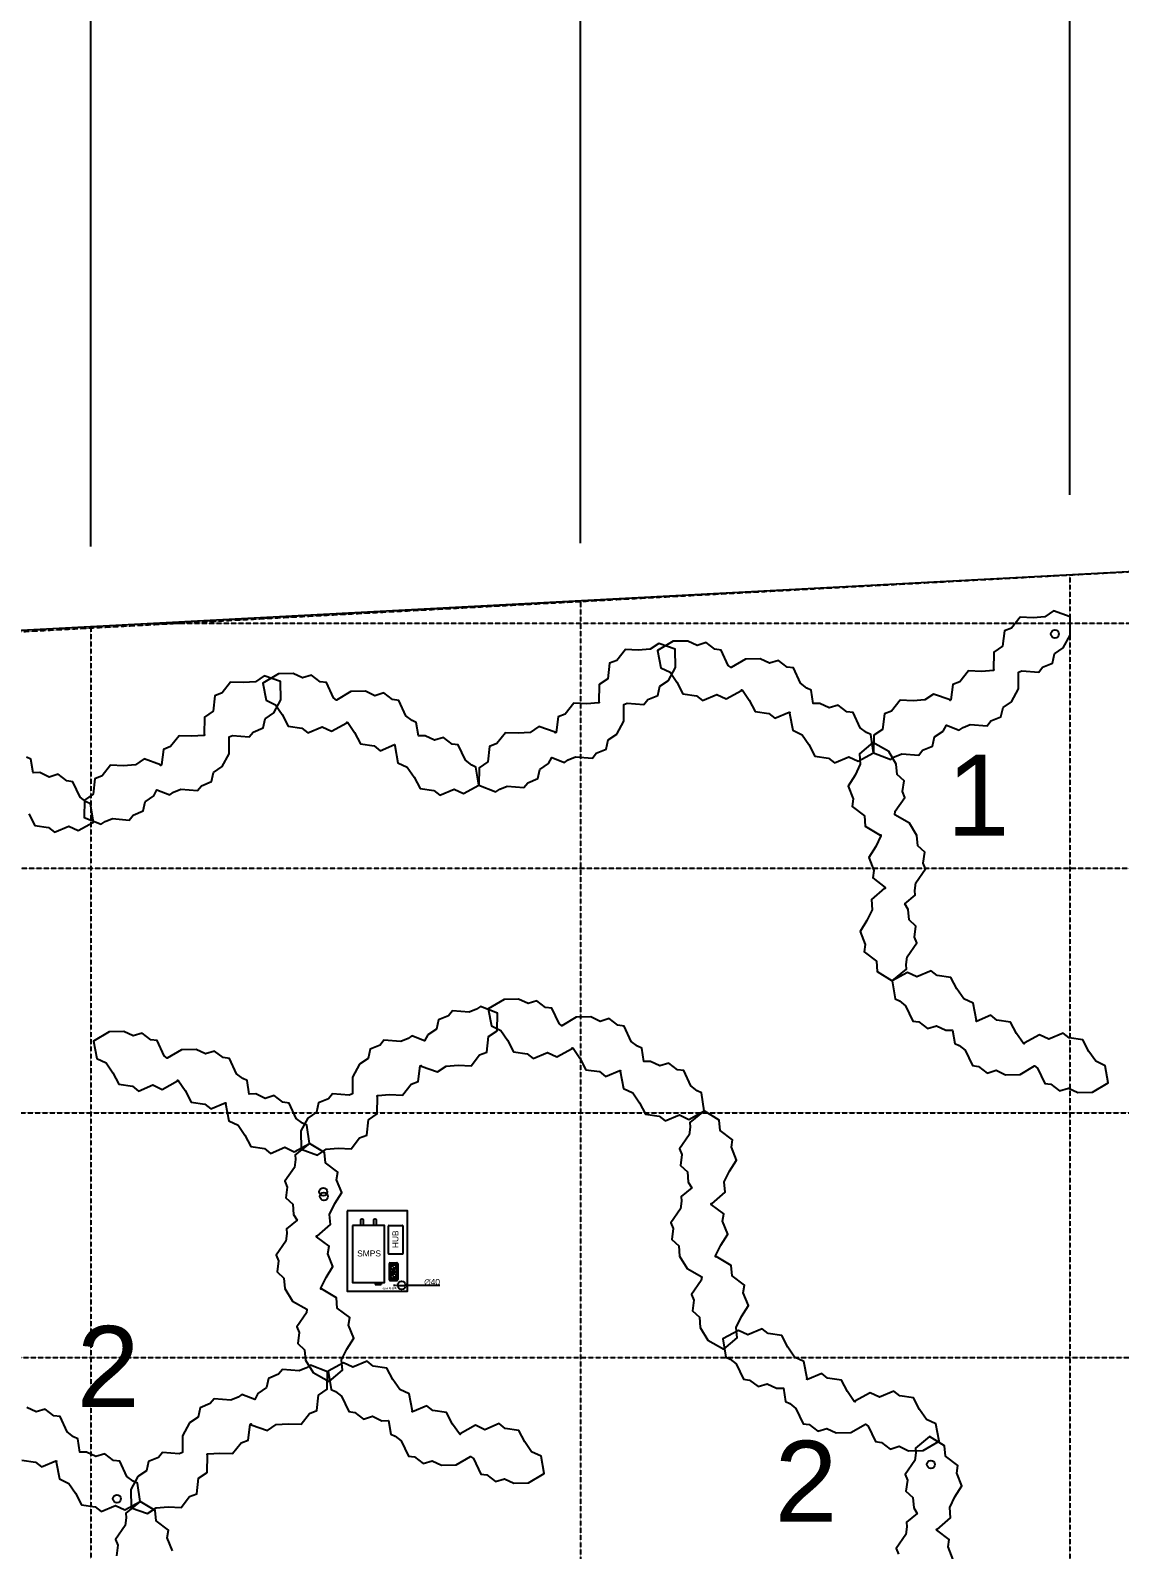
# Model space of a CAD drawing. Header units: millimetres. Extents: x -9372 to 300256, y -58520 to 166772.
# Drawn here: x 24337 to 29767, y -26278 to -18705 of the extents above; entities that cross this region are included whole.
import ezdxf

# ---------------------------------------------------------------- set-up
doc = ezdxf.new("R2010")
doc.units = ezdxf.units.MM
doc.linetypes.add('HIDDEN2', pattern=[0.1875, 0.125, -0.0625])
for name, color, linetype in [('2-몰탈', 9, 'Continuous'), ('Power_14', 14, 'Continuous'), ('Power_16', 16, 'Continuous'), ('Power_17', 17, 'Continuous'), ('SMPS 박스', 7, 'Continuous'), ('원본-1층 평면도$0$200-EquipID-2d', 7, 'Continuous'), ('타공홀', 1, 'Continuous')]:
    doc.layers.add(name, color=color, linetype=linetype)
doc.styles.add('LAY-OUT', font='HYWULM.TTF')
doc.styles.get("Standard").update_dxf_attribs({"font": 'ARIAL.TTF'})
doc.dimstyles.new('ARTware', dxfattribs={"dimtxt": 30, "dimasz": 10, "dimexe": 1.25, "dimexo": 10, "dimtad": 1, "dimtxsty": 'Standard', "dimcen": 2.5, "dimclrt": 1, "dimadec": 0, "dimazin": 0, "dimtfac": 1, "dimtmove": 0, "dimatfit": 3, "dimfxl": 1, "dimarcsym": 0})
doc.dimstyles.new('SCALE 200', dxfattribs={"dimscale": 200, "dimtxt": 1.8, "dimasz": 1, "dimexe": 1.5, "dimexo": 2, "dimgap": 0.7, "dimtad": 1, "dimdec": 0, "dimzin": 0, "dimlunit": 6, "dimtxsty": 'LAY-OUT', "dimblk": 'ARCHTICK', "dimcen": 0, "dimdle": 1, "dimclrd": 8, "dimclre": 8, "dimclrt": 6, "dimadec": 0, "dimazin": 0, "dimtfac": 1, "dimtdec": 0, "dimtix": 1, "dimtmove": 2, "dimatfit": 0, "dimldrblk": 'ARCHTICK', "dimfxl": 1.5, "dimtolj": 1, "dimtzin": 0, "dimarcsym": 0})

# ---------------------------------------------------------------- blocks, each defined once
blk = doc.blocks.new('*D6')
at = {"layer": 'Defpoints', "color": 0}
for p in [(-626.0833078063766, 14915.8748293481), (-586.0833117631963, 14915.85703762044)]:
    blk.add_point(p, dxfattribs=at)
at = {"layer": 'SMPS 박스', "color": 0, "lineweight": -2}
for p, q in [((-636.0833068171717, 14915.87927728002), (-646.0833058279667, 14915.88372521194)), ((-626.0833078063766, 14915.8748293481), (-586.0833117631963, 14915.85703762044)), ((-415.6298764659865, 14915.78122108542), (-576.0833127524013, 14915.85258968852))]:
    blk.add_line(p, q, dxfattribs=at)
at = {"layer": 'SMPS 박스', "color": 0}
for points in [[(-636.0825654951856, 14917.54594378182), (-636.0840481391577, 14914.21261077822), (-626.0833078063766, 14915.8748293481)], [(-576.0825714304152, 14917.51925619032), (-576.0840540743875, 14914.18592318672), (-586.0833117631963, 14915.85703762044)]]:
    blk.add_solid(points, dxfattribs=at)
at = {"layer": 'SMPS 박스', "color": 1, "insert": (-454.269609769298, 14931.74059898608), "char_height": 30, "attachment_point": 5, "rotation": 359.9745152265206}
blk.add_mtext('∅40', dxfattribs=at)
blk = doc.blocks.new('바닥')
at = {"layer": '2-몰탈', "color": 1, "linetype": 'HIDDEN2', "ltscale": 3}
blk.add_line((250655.5052415396, -5354.358082893868), (242793.2051702853, -5779.649324157256), dxfattribs=at)
blk = doc.blocks.new('_ARCHTICK')
at = {"color": 0, "linetype": 'ByBlock', "const_width": 0.15}
blk.add_lwpolyline([(-0.5, -0.5), (0.5, 0.5)], dxfattribs=at)
blk = doc.blocks.new('*D38')
at = {"layer": 'Defpoints', "color": 0, "ltscale": 0.5}
for p in [(118054.2166320279, 38982.60497564489), (118054.2166320279, 33009.28095360046), (110734.2166320279, 32621.87628235731)]:
    blk.add_point(p, dxfattribs=at)
at = {"layer": '원본-1층 평면도$0$200-EquipID-2d', "color": 8, "lineweight": -2, "ltscale": 0.5}
for p, q in [((110734.2166320279, 33021.87628235731), (110734.2166320279, 39282.60497564489)), ((118054.2166320279, 33409.28095360046), (118054.2166320279, 39282.60497564489)), ((110534.2166320279, 38982.60497564489), (118254.2166320279, 38982.60497564489))]:
    blk.add_line(p, q, dxfattribs=at)
at = {"layer": '원본-1층 평면도$0$200-EquipID-2d', "color": 8, "lineweight": -2, "ltscale": 0.5, "xscale": 200, "yscale": 200, "zscale": 200, "rotation": 180}
blk.add_blockref('_ARCHTICK', (110734.2166320279, 38982.60497564489), dxfattribs=at)
at = {"layer": '원본-1층 평면도$0$200-EquipID-2d', "color": 8, "lineweight": -2, "ltscale": 0.5, "xscale": 200, "yscale": 200, "zscale": 200}
blk.add_blockref('_ARCHTICK', (118054.2166320279, 38982.60497564489), dxfattribs=at)
at = {"layer": '원본-1층 평면도$0$200-EquipID-2d', "color": 6, "ltscale": 0.5, "insert": (114394.2166320279, 39337.35863742918), "char_height": 360, "attachment_point": 5, "style": 'LAY-OUT'}
blk.add_mtext('\\A1;7,320', dxfattribs=at)
blk = doc.blocks.new('*D39')
at = {"layer": 'Defpoints', "color": 0, "ltscale": 0.5}
for p in [(110734.2166320279, 37602.60497564489), (113174.2166320279, 32751.01117277161), (110734.2166320279, 32621.87628235731)]:
    blk.add_point(p, dxfattribs=at)
at = {"layer": '원본-1층 평면도$0$200-EquipID-2d', "color": 8, "lineweight": -2, "ltscale": 0.5}
for p, q in [((110734.2166320279, 33021.87628235731), (110734.2166320279, 37902.60497564489)), ((113174.2166320279, 33151.01117277161), (113174.2166320279, 37902.60497564489)), ((113374.2166320279, 37602.60497564489), (110534.2166320279, 37602.60497564489))]:
    blk.add_line(p, q, dxfattribs=at)
at = {"layer": '원본-1층 평면도$0$200-EquipID-2d', "color": 8, "lineweight": -2, "ltscale": 0.5, "xscale": 200, "yscale": 200, "zscale": 200, "rotation": 180}
blk.add_blockref('_ARCHTICK', (110734.2166320279, 37602.60497564489), dxfattribs=at)
at = {"layer": '원본-1층 평면도$0$200-EquipID-2d', "color": 8, "lineweight": -2, "ltscale": 0.5, "xscale": 200, "yscale": 200, "zscale": 200}
blk.add_blockref('_ARCHTICK', (113174.2166320279, 37602.60497564489), dxfattribs=at)
at = {"layer": '원본-1층 평면도$0$200-EquipID-2d', "color": 6, "ltscale": 0.5, "insert": (111954.2166320279, 37957.35863742918), "char_height": 360, "attachment_point": 5, "style": 'LAY-OUT'}
blk.add_mtext('\\A1;2,440', dxfattribs=at)
blk = doc.blocks.new('*D40')
at = {"layer": 'Defpoints', "color": 0, "ltscale": 0.5}
for p in [(113174.2166320279, 37602.60497564488), (113174.2166320279, 33151.01117277161), (115614.2166320279, 32768.68519772675)]:
    blk.add_point(p, dxfattribs=at)
at = {"layer": '원본-1층 평면도$0$200-EquipID-2d', "color": 8, "lineweight": -2, "ltscale": 0.5}
for p, q in [((113174.2166320279, 33551.01117277161), (113174.2166320279, 37902.60497564488)), ((115614.2166320279, 33168.68519772675), (115614.2166320279, 37902.60497564488)), ((115814.2166320279, 37602.60497564488), (112974.2166320279, 37602.60497564488))]:
    blk.add_line(p, q, dxfattribs=at)
at = {"layer": '원본-1층 평면도$0$200-EquipID-2d', "color": 8, "lineweight": -2, "ltscale": 0.5, "xscale": 200, "yscale": 200, "zscale": 200, "rotation": 180}
blk.add_blockref('_ARCHTICK', (113174.2166320279, 37602.60497564488), dxfattribs=at)
at = {"layer": '원본-1층 평면도$0$200-EquipID-2d', "color": 8, "lineweight": -2, "ltscale": 0.5, "xscale": 200, "yscale": 200, "zscale": 200}
blk.add_blockref('_ARCHTICK', (115614.2166320279, 37602.60497564488), dxfattribs=at)
at = {"layer": '원본-1층 평면도$0$200-EquipID-2d', "color": 6, "ltscale": 0.5, "insert": (114394.2166320279, 37957.35863742916), "char_height": 360, "attachment_point": 5, "style": 'LAY-OUT'}
blk.add_mtext('\\A1;2,440', dxfattribs=at)
blk = doc.blocks.new('*D41')
at = {"layer": 'Defpoints', "color": 0, "ltscale": 0.5}
for p in [(115614.2166320279, 37602.60497564489), (118054.2166320279, 33009.28095360046), (115614.2166320279, 32880.14606318604)]:
    blk.add_point(p, dxfattribs=at)
at = {"layer": '원본-1층 평면도$0$200-EquipID-2d', "color": 8, "lineweight": -2, "ltscale": 0.5}
for p, q in [((115614.2166320279, 33280.14606318604), (115614.2166320279, 37902.60497564489)), ((118054.2166320279, 33409.28095360046), (118054.2166320279, 37902.60497564489)), ((118254.2166320279, 37602.60497564489), (115414.2166320279, 37602.60497564489))]:
    blk.add_line(p, q, dxfattribs=at)
at = {"layer": '원본-1층 평면도$0$200-EquipID-2d', "color": 8, "lineweight": -2, "ltscale": 0.5, "xscale": 200, "yscale": 200, "zscale": 200, "rotation": 180}
blk.add_blockref('_ARCHTICK', (115614.2166320279, 37602.60497564489), dxfattribs=at)
at = {"layer": '원본-1층 평면도$0$200-EquipID-2d', "color": 8, "lineweight": -2, "ltscale": 0.5, "xscale": 200, "yscale": 200, "zscale": 200}
blk.add_blockref('_ARCHTICK', (118054.2166320279, 37602.60497564489), dxfattribs=at)
at = {"layer": '원본-1층 평면도$0$200-EquipID-2d', "color": 6, "ltscale": 0.5, "insert": (116834.2166320279, 37957.35863742918), "char_height": 360, "attachment_point": 5, "style": 'LAY-OUT'}
blk.add_mtext('\\A1;2,440', dxfattribs=at)
blk = doc.blocks.new('*D42')
at = {"layer": 'Defpoints', "color": 0, "ltscale": 0.5}
for p in [(118770.08227107, 37602.60497564489), (118770.08227107, 33047.16752362058), (118054.2166320279, 33009.28095360046)]:
    blk.add_point(p, dxfattribs=at)
at = {"layer": '원본-1층 평면도$0$200-EquipID-2d', "color": 8, "lineweight": -2, "ltscale": 0.5}
for p, q in [((118054.2166320279, 33409.28095360046), (118054.2166320279, 37902.60497564489)), ((118770.08227107, 33447.16752362058), (118770.08227107, 37902.60497564489)), ((118054.2166320279, 37602.60497564489), (117854.2166320279, 37602.60497564489)), ((118054.2166320279, 37602.60497564489), (118770.08227107, 37602.60497564489)), ((118770.08227107, 37602.60497564489), (118970.08227107, 37602.60497564489))]:
    blk.add_line(p, q, dxfattribs=at)
at = {"layer": '원본-1층 평면도$0$200-EquipID-2d', "color": 8, "lineweight": -2, "ltscale": 0.5, "xscale": 200, "yscale": 200, "zscale": 200}
blk.add_blockref('_ARCHTICK', (118054.2166320279, 37602.60497564489), dxfattribs=at)
at = {"layer": '원본-1층 평면도$0$200-EquipID-2d', "color": 8, "lineweight": -2, "ltscale": 0.5, "xscale": 200, "yscale": 200, "zscale": 200, "rotation": 180}
blk.add_blockref('_ARCHTICK', (118770.08227107, 37602.60497564489), dxfattribs=at)
at = {"layer": '원본-1층 평면도$0$200-EquipID-2d', "color": 6, "ltscale": 0.5, "insert": (118412.1494515489, 37926.43986246247), "char_height": 360, "attachment_point": 5, "style": 'LAY-OUT'}
blk.add_mtext('\\A1;716', dxfattribs=at)
blk = doc.blocks.new('SMPS 박스')
at = {"layer": 'SMPS 박스'}
for p, q in [((-673.2858225995765, 15209.10738881144), (-673.2858225995765, 15077.25927064883)), ((-668.2858225995765, 15214.10738881144), (-603.4590205419579, 15214.10738881144)), ((-598.4590205419578, 15077.25927064882), (-598.4590205419578, 15209.10738881144)), ((-668.2858225995765, 15072.25927064883), (-603.4590205419578, 15072.25927064882)), ((-668.5880564320094, 15023.48180711437), (-668.5880564320094, 14944.54343352256)), ((-663.5880564320094, 15028.48180711437), (-630.4028578559947, 15028.48180711438)), ((-663.5880564320094, 15020.48180711437), (-663.5880564320094, 14992.01262031847)), ((-658.5880564320096, 15025.48180711437), (-635.4028578559949, 15025.48180711438)), ((-630.4028578559945, 15020.48180711438), (-630.4028578559945, 14992.01262031847)), ((-625.4028578559945, 15023.48180711438), (-625.4028578559945, 14944.54343352256)), ((-737.8423397291978, 14929.53873098505), (-737.8423397291978, 14920.44700955359)), ((-737.8423397291978, 14929.53873098506), (-707.8423397291978, 14929.53873098506)), ((-737.8423397291978, 14920.44700955359), (-707.8423397291978, 14920.44700955359)), ((-727.8423397291978, 14929.53873098505), (-727.8423397291978, 14920.44700955359)), ((-717.8423397291978, 14929.53873098505), (-717.8423397291978, 14920.44700955359)), ((-707.8423397291978, 14929.53873098505), (-707.8423397291978, 14920.44700955359)), ((-663.5880564320094, 14976.01262031847), (-663.5880564320094, 14947.54343352256)), ((-663.5880564320094, 14939.54343352256), (-630.4028578559945, 14939.54343352256)), ((-658.5880564320096, 14987.01262031847), (-635.4028578559949, 14987.01262031847)), ((-658.5880564320091, 14981.01262031847), (-635.4028578559942, 14981.01262031846)), ((-658.588056432009, 14942.54343352256), (-635.4028578559943, 14942.54343352256)), ((-630.4028578559945, 14976.01262031846), (-630.4028578559945, 14947.54343352256))]:
    blk.add_line(p, q, dxfattribs=at)
for points in [[(-877.1073809304754, 15287.05487818116), (-877.1073809304754, 14887.05487818116), (-577.1073809304754, 14887.05487818116), (-577.1073809304754, 15287.05487818116)], [(-851.4903871840817, 15214.53873098506), (-851.4903871840817, 14929.53873098506), (-691.4903871840817, 14929.53873098506), (-691.4903871840817, 15214.53873098506)]]:
    blk.add_lwpolyline(points, close=True, dxfattribs=at)
for points in [[(-804.9535128626735, 15246.59290872387), (-802.4779881395316, 15246.59290872387, -0.414213562373095), (-797.4779881395316, 15241.59290872387), (-797.4779881395316, 15214.53873098506), (-809.9535128626735, 15214.53873098506), (-809.9535128626735, 15241.59290872387, -0.414213562373095)], [(-737.7244344598357, 15246.59290872387, -0.414213562373095), (-732.7244344598357, 15241.59290872387), (-732.7244344598357, 15214.53873098506), (-745.1999591829776, 15214.53873098506), (-745.1999591829776, 15241.59290872387, -0.414213562373095), (-740.1999591829776, 15246.59290872387)]]:
    blk.add_lwpolyline(points, format="xyb", close=True, dxfattribs=at)
for centre, radius in [((-646.9954571440024, 15006.24721371642), 13.26577302034764), ((-646.9954571440024, 15006.24721371642), 12.26577302034764), ((-650.7191116049061, 15011.25463493578), 2.27913779739356), ((-642.5932458015467, 15001.4601403505), 2.27913779739356), ((-646.9954571440024, 14961.16209292074), 13.26577302034764), ((-646.9954571440024, 14961.16209292074), 12.26577302034764), ((-650.7191116049061, 14966.1695141401), 2.27913779739356), ((-642.5932458015467, 14956.37501955482), 2.27913779739356)]:
    blk.add_circle(centre, radius, dxfattribs=at)
at = {"layer": 'SMPS 박스', "color": 5}
blk.add_circle((-606.0833097847864, 14915.86593348427), 20, dxfattribs=at)
at = {"layer": 'SMPS 박스'}
for centre, start, end in [((-668.2858225995765, 15209.10738881144), 90, 180), ((-603.4590205419578, 15209.10738881144), 0, 90.00000000000152), ((-668.2858225995765, 15077.25927064883), 180, 270), ((-603.4590205419578, 15077.25927064882), 270, 0), ((-663.5880564320094, 15023.48180711437), 90, 180), ((-658.5880564320094, 15020.48180711437), 90.00000000000315, 180), ((-635.4028578559945, 15020.48180711438), 0, 90.00000000000364), ((-630.4028578559945, 15023.48180711438), 0, 90.00000000000276), ((-663.5880564320094, 14944.54343352256), 180, 270), ((-658.5880564320094, 14992.01262031847), 180, 269.9999999999968), ((-658.5880564320094, 14976.01262031847), 89.99999999999686, 180), ((-658.5880564320094, 14947.54343352256), 180, 270.0000000000037), ((-635.4028578559945, 14992.01262031847), 269.9999999999964, 0), ((-635.4028578559945, 14976.01262031846), 0, 89.9999999999963), ((-635.4028578559945, 14947.54343352256), 270.0000000000031, 0), ((-630.4028578559945, 14944.54343352256), 270, 0)]:
    blk.add_arc(centre, 5, start, end, dxfattribs=at)
at = {"layer": 'SMPS 박스', "insert": (-652.0633556865467, 15101.22219710486), "char_height": 30, "width": 7.092474963921518, "attachment_point": 1, "rotation": 90}
blk.add_mtext('HUB', dxfattribs=at)
at = {"layer": 'SMPS 박스', "attachment_point": 1}
for s, insert, char_height, width in [('SMPS', (-827.7899452576168, 15089.91868861663), 30, 7.092474963921518), ('L', (-733.5293974353893, 14926.01511531095), 2.5, 7.092474963921518), ('N', (-723.5293974353893, 14926.01511531095), 2.5, 7.092474963921518), ('FG', (-714.9806851399214, 14926.01511531095), 2.5, 7.092474963921518), ('{\\C5;40 \\fISOCPEUR|b0|i0|c0|p34;%%C\\fArial|b0|i0|c0|p34; \\fGulim|b0|i0|c129|p50;타공홀}', (-702.3863878960951, 14904.94337936661), 10, 131.7707172271024)]:
    blk.add_mtext(s, dxfattribs=dict(at, insert=insert, char_height=char_height, width=width))
at = {"layer": 'SMPS 박스'}
dim = blk.add_diameter_dim_2p(p1=(-626.0833078063766, 14915.8748293481), p2=(-586.0833117631963, 14915.85703762044), dimstyle='ARTware', dxfattribs=at)
dim.commit()
dim.dimension.update_dxf_attribs({"geometry": '*D6', "text_midpoint": (-454.2767007467066, 14915.79841093144), "dimtype": 131})
blk = doc.blocks.new('마루바닥')
at = {"layer": '2-몰탈', "color": 1, "linetype": 'HIDDEN2', "ltscale": 3}
for p, q in [((118054.2166320279, 33009.28095360046), (118054.2166320269, 17527.65091438049)), ((115614.2166320279, 32880.14606318604), (115614.2166320279, 17380.96095917553)), ((113174.2166320279, 32751.01117277161), (113174.2166320274, 17236.79338262921)), ((113508.1668200584, 32768.68519774514), (118971.2390910124, 32768.68519769741)), ((110734.2166320279, 31548.68519776924), (119852.4846764102, 31548.68519768973)), ((91141.88018361642, 30328.68519794002), (120494.2166320269, 30328.68519768414)), ((91214.21663202788, 29108.68519794107), (120494.2166320269, 29108.68519768426))]:
    blk.add_line(p, q, dxfattribs=at)
at = {"layer": '원본-1층 평면도$0$200-EquipID-2d', "color": 0, "lineweight": 25}
blk.add_line((118770.08227107, 33047.16752362058), (110734.2166320279, 32621.87628235731), dxfattribs=at)
at = {"layer": '원본-1층 평면도$0$200-EquipID-2d', "color": 8, "ltscale": 0.5}
for base, p1, p2, picture, middle in [((118054.2166320279, 38982.60497564489), (110734.2166320279, 32621.87628235731), (118054.2166320279, 33009.28095360046), '*D38', (114394.2166320279, 39337.35863742918)), ((110734.2166320279, 37602.60497564489), (113174.2166320279, 32751.01117277161), (110734.2166320279, 32621.87628235731), '*D39', (111954.2166320279, 37957.35863742918)), ((113174.2166320279, 37602.60497564487), (115614.2166320279, 32768.68519772675), (113174.2166320279, 33151.01117277161), '*D40', (114394.2166320279, 37957.35863742916)), ((115614.2166320279, 37602.60497564489), (118054.2166320279, 33009.28095360046), (115614.2166320279, 32880.14606318604), '*D41', (116834.2166320279, 37957.35863742918)), ((118770.08227107, 37602.60497564489), (118054.2166320279, 33009.28095360046), (118770.08227107, 33047.16752362058), '*D42', (118412.1494515489, 37926.43986246247))]:
    dim = blk.add_linear_dim(base=base, p1=p1, p2=p2, dimstyle='SCALE 200', override={"dimfxl": 2}, dxfattribs=at)
    dim.commit()
    dim.dimension.update_dxf_attribs({"geometry": picture, "text_midpoint": middle})

msp = doc.modelspace()

# ---------------------------------------------------------------- linework, layer by layer
at = {"layer": 'Power_14'}
for points in [[(28630.00840606568, -22098.29575730662), (28594.4831711758, -22112.24678674406), (28585.04776606474, -22189.18026629866), (28542.66500137436, -22218.52067708272), (28540.5086640771, -22305.96890438888), (28626.07007951407, -22339.0008512277), (28645.57433686107, -22325.49859561077), (28681.38821938362, -22310.76617039784), (28765.61526555159, -22317.96599001002), (28784.53306504387, -22293.44659338343), (28834.91489246987, -22272.43331283006), (28845.16693762639, -22226.8677840179), (28887.54970231633, -22197.52737323366), (28903.79779169099, -22168.02698781808), (28967.15004805148, -22192.48483898301), (28986.65430539848, -22178.98258336609), (29022.46818792103, -22164.25015815315), (29106.695234089, -22171.44997776534), (29125.61303358128, -22146.93058113875), (29175.99486100728, -22125.91730058538), (29186.24690616383, -22080.35177177322), (29228.62967085374, -22051.01136098898), (29263.82940088272, -21987.10196349406), (29263.10307136468, -21903.40444130874), (29279.68016008147, -21896.58527782898), (29363.90720624941, -21903.7850974412), (29382.82500574128, -21879.26570081439), (29433.20683316731, -21858.25242026102), (29443.45887832424, -21812.68689144908), (29485.84164301418, -21783.34648066481), (29521.04137304316, -21719.43708316989), (29520.24548698649, -21627.72431476276), (29437.63629490345, -21598.95690902493), (29395.2535302131, -21628.29731980899), (29335.63086806879, -21632.73438065511), (29271.02779110444, -21629.97714040804), (29228.30034676353, -21684.11486473777), (29192.77511187324, -21698.065894175), (29183.33970676216, -21774.99937372965), (29140.95694207221, -21804.33978451388), (29138.80060477495, -21891.78801182003), (29142.18427174228, -21893.09431451283), (29138.04155805269, -21895.96220013312), (29078.41889590838, -21900.39926097925), (29013.815818944, -21897.64202073218), (28971.08837460312, -21951.77974506194), (28935.56313971324, -21965.73077449937), (28926.12773460215, -22042.66425405398), (28921.98502091256, -22045.53213967428), (28921.95354628864, -22041.90520733161), (28839.34435420563, -22013.13780159377), (28796.96158951525, -22042.47821237781), (28737.33892737098, -22046.91527322393), (28672.73585040659, -22044.15803297686)], [(26662.00978524495, -22259.87943035045), (26626.48455035508, -22273.83045978787), (26617.04914524399, -22350.76393934248), (26574.66638055364, -22380.10435012655), (26572.51004325638, -22467.5525774327), (26658.07145869332, -22500.58452427153), (26677.57571604032, -22487.0822686546), (26713.38959856289, -22472.34984344167), (26797.61664473084, -22479.54966305385), (26816.53444422311, -22455.03026642725), (26866.91627164914, -22434.01698587388), (26877.16831680566, -22388.45145706173), (26919.55108149561, -22359.1110462775), (26935.79917087026, -22329.61066086192), (26999.15142723075, -22354.06851202685), (27018.65568457775, -22340.56625640992), (27054.46956710027, -22325.83383119699), (27138.69661326824, -22333.03365080917), (27157.61441276052, -22308.51425418256), (27207.99624018655, -22287.5009736292), (27218.24828534307, -22241.93544481705), (27260.63105003301, -22212.59503403281), (27295.830780062, -22148.68563653789), (27295.10445054392, -22064.98811435257), (27311.68153926074, -22058.1689508728), (27395.90858542868, -22065.36877048503), (27414.82638492053, -22040.8493738582), (27465.20821234655, -22019.83609330484), (27475.46025750348, -21974.27056449291), (27517.84302219342, -21944.93015370864), (27553.04275222241, -21881.02075621371), (27552.24686616573, -21789.30798780659), (27469.63767408273, -21760.54058206874), (27427.25490939234, -21789.88099285281), (27367.63224724807, -21794.31805369894), (27303.02917028368, -21791.56081345187), (27260.3017259428, -21845.6985377816), (27224.77649105249, -21859.64956721883), (27215.3410859414, -21936.58304677346), (27172.95832125148, -21965.9234575577), (27170.8019839542, -22053.37168486386), (27174.18565092153, -22054.67798755666), (27170.04293723193, -22057.54587317696), (27110.42027508763, -22061.98293402308), (27045.81719812327, -22059.22569377601), (27003.08975378236, -22113.36341810577), (26967.56451889248, -22127.31444754321), (26958.12911378143, -22204.24792709781), (26953.98640009183, -22207.1158127181), (26953.95492546792, -22203.48888037544), (26871.34573338488, -22174.7214746376), (26828.96296869453, -22204.06188542164), (26769.34030655022, -22208.49894626776), (26704.73722958587, -22205.74170602068)], [(28315.90854203697, -22332.296259273), (28345.75310538364, -22356.08650044435), (28417.097155635, -22325.79106118825), (28463.69807907667, -22347.82540670071), (28540.50863408834, -22305.96873592623), (28526.33443146879, -22215.35440315465), (28504.88900642264, -22205.21434861865), (28474.2234106676, -22181.56482915244), (28438.34511427047, -22105.02215767914), (28407.65179416024, -22100.89856104842), (28364.26284567117, -22067.77325888506), (28319.67591760472, -22081.67749174485), (28273.07499416314, -22059.64314623283), (28239.40286628446, -22060.32208077919), (28228.90785853505, -21993.22849180149), (28207.46243348891, -21983.0884372655), (28176.7968377339, -21959.43891779929), (28140.91854133677, -21882.89624632597), (28110.22522122653, -21878.77264969527), (28066.83627273746, -21845.64734753191), (28022.24934467099, -21859.55158039168), (27975.6484212294, -21837.51723487968), (27902.70139444376, -21838.98807321566), (27830.58037875649, -21881.46585412246), (27816.38626559205, -21870.51925591279), (27780.50796919495, -21793.9765844395), (27749.81464908474, -21789.85298780925), (27706.42570059568, -21756.72768564591), (27661.8387725292, -21770.6319185052), (27615.23784908759, -21748.59757299321), (27542.29082230192, -21750.06841132919), (27463.26317803828, -21796.61405307632), (27479.6544699098, -21882.53941487525), (27526.25539335147, -21904.57376038772), (27559.90933183448, -21953.98997002289), (27589.82303021835, -22011.31649596021), (27658.07139696142, -22021.25068603338), (27687.91596030815, -22045.04092720518), (27759.26001055953, -22014.74548794908), (27805.86093400112, -22036.77983346109), (27882.67148901282, -21994.92316268659), (27882.11094684615, -21991.33966978855), (27886.66596549326, -21993.4934222742), (27920.31990397627, -22042.90963190935), (27950.23360236014, -22100.23615784668), (28018.48196910323, -22110.17034791985), (28048.32653244994, -22133.96058909119), (28119.67058270129, -22103.6651498351), (28124.22560134843, -22105.81890232074), (28121.10032311383, -22107.65962631594), (28137.49161498535, -22193.58498811489), (28184.09253842696, -22215.61933362736), (28217.74647691, -22265.03554326252), (28247.66017529384, -22322.36206919985)], [(24694.01119381514, -22421.46327218269), (24658.48595892526, -22435.41430162013), (24649.0505538142, -22512.34778117473), (24606.66778912382, -22541.6881919588), (24604.51145182656, -22629.13641926495), (24690.07286726353, -22662.16836610377), (24709.57712461053, -22648.66611048684), (24745.39100713308, -22633.93368527391), (24829.61805330105, -22641.13350488611), (24848.53585279333, -22616.6141082595), (24898.91768021933, -22595.60082770613), (24909.16972537585, -22550.03529889397), (24951.55249006579, -22520.69488810973), (24967.80057944045, -22491.19450269415), (25031.15283580094, -22515.65235385908), (25050.65709314794, -22502.15009824216), (25086.47097567048, -22487.41767302922), (25170.69802183846, -22494.61749264142), (25189.61582133074, -22470.09809601482), (25239.99764875673, -22449.08481546145), (25250.24969391328, -22403.51928664929), (25292.6324586032, -22374.17887586505), (25327.83218863218, -22310.26947837013), (25327.10585911413, -22226.57195618482), (25343.68294783092, -22219.75279270504), (25427.90999399887, -22226.95261231727), (25446.82779349074, -22202.43321569044), (25497.20962091676, -22181.41993513708), (25507.46166607369, -22135.85440632515), (25549.84443076364, -22106.51399554088), (25585.04416079262, -22042.60459804596), (25584.24827473595, -21950.89182963884), (25501.63908265291, -21922.12442390098), (25459.25631796256, -21951.46483468504), (25399.63365581825, -21955.90189553118), (25335.0305788539, -21953.14465528411), (25292.30313451299, -22007.28237961384), (25256.7778996227, -22021.23340905107), (25247.34249451161, -22098.1668886057), (25204.95972982167, -22127.50729938994), (25202.80339252441, -22214.9555266961), (25206.18705949174, -22216.2618293889), (25202.04434580215, -22219.1297150092), (25142.42168365784, -22223.56677585533), (25077.81860669346, -22220.80953560825), (25035.09116235258, -22274.94725993801), (24999.5659274627, -22288.89828937544), (24990.13052235161, -22365.83176893005), (24985.98780866202, -22368.69965455034), (24985.9563340381, -22365.07272220768), (24903.34714195509, -22336.30531646984), (24860.96437726471, -22365.64572725388), (24801.34171512043, -22370.0827881), (24736.73863815605, -22367.32554785293)], [(26347.90995060715, -22493.88010110524), (26377.75451395386, -22517.67034227659), (26449.09856420521, -22487.37490302049), (26495.69948764685, -22509.40924853295), (26572.51004265856, -22467.55257775847), (26558.33584003897, -22376.93824498689), (26536.89041499283, -22366.79819045089), (26506.22481923782, -22343.14867098468), (26470.34652284069, -22266.60599951138), (26439.65320273045, -22262.48240288066), (26396.26425424138, -22229.35710071732), (26351.6773261749, -22243.26133357709), (26305.07640273332, -22221.22698806509), (26271.40427485468, -22221.90592261143), (26260.90926710526, -22154.81233363373), (26239.46384205912, -22144.67227909774), (26208.79824630411, -22121.02275963152), (26172.91994990695, -22044.48008815822), (26142.22662979671, -22040.35649152751), (26098.83768130768, -22007.23118936415), (26054.2507532412, -22021.13542222392), (26007.64982979961, -21999.10107671192), (25934.70280301398, -22000.5719150479), (25862.58178732668, -22043.0496959547), (25848.38767416227, -22032.10309774503), (25812.50937776516, -21955.56042627174), (25781.81605765493, -21951.43682964151), (25738.42710916586, -21918.31152747814), (25693.84018109938, -21932.21576033744), (25647.23925765777, -21910.18141482545), (25574.29223087213, -21911.65225316143), (25495.26458660846, -21958.19789490856), (25511.65587848001, -22044.12325670749), (25558.25680192166, -22066.15760221996), (25591.91074040467, -22115.57381185512), (25621.82443878854, -22172.90033779245), (25690.0728055316, -22182.83452786562), (25719.91736887833, -22206.62476903743), (25791.26141912972, -22176.32932978134), (25837.8623425713, -22198.36367529332), (25914.672897583, -22156.50700451883), (25914.11235541634, -22152.92351162079), (25918.66737406347, -22155.07726410644), (25952.32131254648, -22204.4934737416), (25982.23501093035, -22261.81999967893), (26050.48337767344, -22271.75418975209), (26080.32794102012, -22295.54443092343), (26151.67199127151, -22265.24899166734), (26156.22700991861, -22267.40274415298), (26153.10173168402, -22269.2434681482), (26169.49302355557, -22355.16882994714), (26216.09394699718, -22377.2031754596), (26249.74788548019, -22426.61938509477), (26279.66158386406, -22483.9459110321)], [(28498.69863416137, -23260.84772852376), (28493.01796261816, -23298.58899913252), (28554.92660775843, -23345.22703943103), (28559.14476650972, -23396.60179572753), (28633.79898422414, -23442.19335225919), (28705.18619704149, -23384.61096632645), (28703.24502934235, -23360.96865617354), (28708.39331610988, -23322.58671149438), (28756.7420658807, -23253.24385963331), (28744.96654526274, -23224.600866376), (28751.9594241997, -23170.4622836593), (28717.62454128974, -23138.80098770691), (28713.4063825381, -23087.42623141069), (28695.98234403411, -23058.60478054149), (28748.83959264519, -23015.96904272871), (28746.89842494602, -22992.32673257581), (28752.04671171356, -22953.94478789666), (28800.39546148437, -22884.60193603557), (28788.61994086641, -22855.95894277826), (28795.61281980337, -22801.82036006157), (28761.27793689344, -22770.15906410919), (28757.0597781418, -22718.78430781297), (28719.31248138515, -22656.34574865406), (28646.4651361798, -22615.12600737553), (28648.84811173218, -22597.36024568613), (28697.19686150302, -22528.01739382507), (28685.42134088466, -22499.37440056801), (28692.41421982161, -22445.23581785131), (28658.07933691207, -22413.57452189868), (28653.86117816043, -22362.19976560243), (28616.11388140377, -22299.76120644352), (28536.29035108346, -22254.59407978354), (28470.072450872, -22311.75203584462), (28474.29060962326, -22363.12679214112), (28448.321885962, -22416.98006262239), (28413.63250738151, -22471.54934831265), (28439.15342978366, -22535.6212627155), (28433.47275824011, -22573.36253332453), (28495.38140338038, -22620.00057362307), (28499.59956213205, -22671.37532991928), (28574.25377984643, -22716.96688645093), (28577.0769046471, -22714.68969624568), (28577.48920960464, -22719.71133435162), (28551.52048594334, -22773.56460483289), (28516.83110736286, -22828.13389052314), (28542.35202976504, -22892.20580492604), (28536.67135822187, -22929.9470755348), (28598.58000336213, -22976.5851158333), (28598.99230831965, -22981.60675393924), (28595.83555546116, -22979.82054559179), (28529.61765524968, -23036.97850165288), (28533.83581400094, -23088.35325794936), (28507.86709033967, -23142.20652843063), (28473.17771175916, -23196.77581412088)], [(28858.39919982218, -23415.86572924306), (28828.5546364755, -23392.07548807171), (28757.21058622412, -23422.37092732781), (28710.60966278247, -23400.33658181535), (28633.7991077708, -23442.19325258983), (28647.97331039036, -23532.80758536141), (28669.4187354365, -23542.94763989741), (28700.08433119154, -23566.59715936364), (28735.96262758867, -23643.13983083692), (28766.65594769891, -23647.26342746765), (28810.04489618797, -23680.38872963098), (28854.63182425442, -23666.48449677123), (28901.23274769601, -23688.51884228321), (28934.90487557468, -23687.83990773687), (28945.39988332406, -23754.93349671458), (28966.8453083702, -23765.07355125058), (28997.51090412524, -23788.72307071679), (29033.38920052238, -23865.26574219008), (29064.08252063261, -23869.38933882081), (29107.47146912168, -23902.51464098415), (29152.05839718816, -23888.61040812438), (29198.65932062971, -23910.64475363638), (29271.60634741538, -23909.1739153004), (29343.72736310265, -23866.69613439361), (29357.92147626709, -23877.64273260327), (29393.79977266419, -23954.18540407656), (29424.4930927744, -23958.30900070681), (29467.88204126347, -23991.43430287017), (29512.46896932994, -23977.53007001086), (29559.06989277156, -23999.56441552287), (29632.01691955719, -23998.09357718687), (29711.04456382086, -23951.54793543975), (29694.65327194931, -23865.62257364081), (29648.05234850767, -23843.58822812834), (29614.39841002466, -23794.17201849318), (29584.48471164079, -23736.84549255585), (29516.23634489773, -23726.91130248269), (29486.39178155099, -23703.12106131089), (29415.04773129961, -23733.41650056698), (29368.44680785802, -23711.38215505499), (29291.63625284632, -23753.23882582947), (29292.19679501299, -23756.82231872751), (29287.64177636588, -23754.66856624187), (29253.98783788287, -23705.2523566067), (29224.074139499, -23647.92583066937), (29155.82577275591, -23637.99164059623), (29125.9812094092, -23614.20139942488), (29054.63715915785, -23644.49683868098), (29050.08214051071, -23642.34308619532), (29053.20741874531, -23640.5023622001), (29036.81612687379, -23554.57700040117), (28990.21520343215, -23532.54265488872), (28956.56126494914, -23483.12644525354), (28926.6475665653, -23425.79991931621)]]:
    msp.add_lwpolyline(points, close=True, dxfattribs=at)
msp.add_lwpolyline([(24328.35021375991, -22610.23754473463), (24358.26391214378, -22667.56407067196), (24426.51227888688, -22677.49826074511), (24456.35684223358, -22701.28850191645), (24527.70089248494, -22670.99306266036), (24574.30181592658, -22693.02740817281), (24651.11237093828, -22651.17073739834), (24636.93816831869, -22560.55640462675), (24615.49274327255, -22550.41635009076), (24584.82714751754, -22526.76683062453), (24548.94885112041, -22450.22415915124), (24518.25553101017, -22446.10056252051), (24474.86658252111, -22412.97526035718), (24430.27965445463, -22426.87949321694), (24383.67873101305, -22404.84514770495), (24350.0066031344, -22405.5240822513), (24339.51159538499, -22338.43049327358), (24318.06617033885, -22328.29043873759)], dxfattribs=at)
at = {"layer": 'Power_16'}
msp.add_lwpolyline([(25045.00414722429, -26283.22750589436), (25019.48322482211, -26219.15559149146), (25025.16389636531, -26181.4143208827), (24963.25525122504, -26134.77628058421), (24959.03709247375, -26083.40152428769), (24884.38287475934, -26037.80996775604), (24812.99566194198, -26095.39235368879), (24814.93682964113, -26119.0346638417), (24809.78854287359, -26157.41660852084), (24761.43979310278, -26226.75946038193), (24773.21531372074, -26255.40245363924), (24766.22243478378, -26309.54103635593)], dxfattribs=at)
at = {"layer": 'Power_17'}
for points in [[(27471.86053189611, -24117.43104579025), (27501.70509524281, -24141.22128696159), (27573.04914549417, -24110.9258477055), (27619.65006893581, -24132.96019321795), (27696.46062394751, -24091.10352244346), (27682.28642132792, -24000.48918967189), (27660.84099628178, -23990.3491351359), (27630.17540052677, -23966.69961566967), (27594.29710412964, -23890.15694419637), (27563.6037840194, -23886.03334756567), (27520.21483553034, -23852.90804540231), (27475.62790746386, -23866.81227826208), (27429.02698402228, -23844.77793275008), (27395.35485614363, -23845.45686729644), (27384.85984839422, -23778.36327831873), (27363.41442334808, -23768.22322378274), (27332.74882759307, -23744.57370431651), (27296.87053119591, -23668.03103284321), (27266.17721108567, -23663.9074362125), (27222.78826259663, -23630.78213404915), (27178.20133453015, -23644.68636690891), (27131.60041108857, -23622.65202139692), (27058.65338430293, -23624.1228597329), (26986.53236861563, -23666.60064063969), (26972.33825545122, -23655.65404243003), (26936.45995905412, -23579.11137095674), (26905.76663894388, -23574.9877743265), (26862.37769045481, -23541.86247216315), (26817.79076238834, -23555.76670502244), (26771.18983894672, -23533.73235951045), (26698.24281216109, -23535.20319784644), (26619.21516789742, -23581.74883959357), (26635.60645976897, -23667.6742013925), (26682.20738321061, -23689.70854690495), (26715.86132169362, -23739.12475654013), (26745.77502007749, -23796.45128247746), (26814.02338682055, -23806.38547255061), (26843.86795016729, -23830.17571372242), (26915.21200041867, -23799.88027446633), (26961.81292386026, -23821.91461997833), (27038.62347887196, -23780.05794920384), (27038.06293670529, -23776.47445630578), (27042.61795535243, -23778.62820879143), (27076.27189383544, -23828.04441842659), (27106.18559221931, -23885.37094436392), (27174.4339589624, -23895.30513443709), (27204.27852230908, -23919.09537560843), (27275.62257256046, -23888.79993635234), (27280.17759120757, -23890.95368883798), (27277.05231297297, -23892.79441283319), (27293.44360484452, -23978.71977463213), (27340.04452828613, -24000.7541201446), (27373.69846676914, -24050.17032977976), (27403.61216515301, -24107.49685571709)], [(26576.30077494691, -23811.45024100431), (26611.82600983682, -23797.49921156687), (26621.26141494788, -23720.56573201227), (26663.64417963823, -23691.22532122819), (26665.80051693552, -23603.77709392205), (26580.23910149855, -23570.74514708323), (26560.73484415155, -23584.24740270016), (26524.920961629, -23598.97982791309), (26440.69391546103, -23591.78000830089), (26421.77611596875, -23616.2994049275), (26371.39428854275, -23637.31268548087), (26361.1422433862, -23682.87821429303), (26318.75947869629, -23712.21862507726), (26302.51138932163, -23741.71901049284), (26239.15913296114, -23717.26115932791), (26219.65487561414, -23730.76341494484), (26183.8409930916, -23745.49584015778), (26099.61394692362, -23738.29602054557), (26080.69614743134, -23762.81541717218), (26030.31432000532, -23783.82869772555), (26020.06227484879, -23829.39422653771), (25977.67951015888, -23858.73463732195), (25942.4797801299, -23922.64403481687), (25943.20610964794, -24006.34155700218), (25926.62902093116, -24013.16072048196), (25842.40197476321, -24005.96090086973), (25823.48417527134, -24030.48029749656), (25773.10234784531, -24051.49357804992), (25762.85030268838, -24097.05910686185), (25720.46753799844, -24126.39951764612), (25685.26780796946, -24190.30891514104), (25686.06369402613, -24282.02168354816), (25768.67288610917, -24310.78908928602), (25811.05565079952, -24281.44867850195), (25870.67831294383, -24277.01161765582), (25935.28138990818, -24279.76885790289), (25978.00883424909, -24225.63113357316), (26013.53406913938, -24211.68010413593), (26022.96947425047, -24134.7466245813), (26065.35223894041, -24105.40621379706), (26067.50857623767, -24017.9579864909), (26064.12490927034, -24016.6516837981), (26068.26762295993, -24013.7837981778), (26127.89028510424, -24009.34673733167), (26192.49336206859, -24012.10397757875), (26235.2208064095, -23957.96625324899), (26270.74604129938, -23944.01522381156), (26280.18144641047, -23867.08174425695), (26284.32416010006, -23864.21385863666), (26284.35563472398, -23867.84079097932), (26366.96482680699, -23896.60819671716), (26409.34759149734, -23867.26778593312), (26468.97025364164, -23862.830725087), (26533.57333060603, -23865.58796533407)], [(25503.84636669113, -24279.00879606894), (25533.69093003783, -24302.79903724029), (25605.03498028919, -24272.50359798419), (25651.63590373083, -24294.53794349665), (25728.44645874253, -24252.68127272215), (25714.27225612295, -24162.06693995059), (25692.8268310768, -24151.92688541459), (25662.16123532179, -24128.27736594836), (25626.28293892466, -24051.73469447506), (25595.58961881443, -24047.61109784436), (25552.20067032536, -24014.485795681), (25507.61374225888, -24028.39002854077), (25461.0128188173, -24006.35568302877), (25427.34069093865, -24007.03461757513), (25416.84568318924, -23939.94102859742), (25395.4002581431, -23929.80097406142), (25364.73466238809, -23906.15145459521), (25328.85636599096, -23829.6087831219), (25298.16304588072, -23825.48518649119), (25254.77409739165, -23792.35988432785), (25210.18716932517, -23806.2641171876), (25163.58624588359, -23784.22977167561), (25090.63921909795, -23785.7006100116), (25018.51820341065, -23828.17839091839), (25004.32409024624, -23817.23179270873), (24968.44579384914, -23740.68912123544), (24937.7524737389, -23736.56552460518), (24894.36352524986, -23703.44022244184), (24849.77659718339, -23717.34445530114), (24803.17567374177, -23695.31010978915), (24730.22864695611, -23696.78094812513), (24651.20100269247, -23743.32658987225), (24667.59229456399, -23829.25195167119), (24714.19321800563, -23851.28629718364), (24747.84715648864, -23900.70250681882), (24777.76085487251, -23958.02903275615), (24846.0092216156, -23967.9632228293), (24875.85378496231, -23991.7534640011), (24947.19783521372, -23961.45802474501), (24993.79875865531, -23983.49237025702), (25070.60931366698, -23941.63569948253), (25070.04877150031, -23938.05220658447), (25074.60379014745, -23940.20595907012), (25108.25772863046, -23989.62216870529), (25138.17142701433, -24046.94869464262), (25206.41979375742, -24056.88288471579), (25236.26435710413, -24080.67312588712), (25307.60840735548, -24050.37768663102), (25312.16342600259, -24052.53143911668), (25309.03814776799, -24054.37216311188), (25325.42943963954, -24140.29752491081), (25372.03036308115, -24162.33187042328), (25405.68430156416, -24211.74808005845), (25435.59799994803, -24269.07460599577)], [(27831.54539956282, -24272.4430550843), (27837.22607110602, -24234.70178447553), (27775.31742596575, -24188.06374417704), (27771.09926721446, -24136.68898788052), (27696.44504950005, -24091.09743134887), (27625.0578366827, -24148.67981728162), (27626.99900438184, -24172.32212743453), (27621.8507176143, -24210.70407211367), (27573.50196784349, -24280.04692397475), (27585.27748846145, -24308.68991723207), (27578.28460952449, -24362.82849994877), (27612.61949243445, -24394.48979590114), (27616.83765118608, -24445.86455219737), (27634.26168969007, -24474.68600306657), (27581.40444107899, -24517.32174087934), (27583.34560877814, -24540.96405103225), (27578.19732201063, -24579.3459957114), (27529.84857223982, -24648.68884757248), (27541.62409285778, -24677.33184082979), (27534.63121392082, -24731.47042354649), (27568.96609683074, -24763.13171949888), (27573.18425558238, -24814.5064757951), (27610.93155233904, -24876.94503495401), (27683.77889754435, -24918.16477623252), (27681.39592199201, -24935.93053792194), (27633.04717222117, -25005.27338978299), (27644.82269283953, -25033.91638304006), (27637.82981390257, -25088.05496575676), (27672.16469681209, -25119.71626170939), (27676.38285556376, -25171.09101800562), (27714.13015232042, -25233.52957716455), (27793.95368264073, -25278.69670382452), (27860.17158285218, -25221.53874776345), (27855.95342410092, -25170.16399146694), (27881.92214776219, -25116.31072098567), (27916.61152634268, -25061.74143529542), (27891.09060394052, -24997.66952089255), (27896.77127548408, -24959.92825028353), (27834.86263034381, -24913.290209985), (27830.64447159214, -24861.91545368878), (27755.99025387775, -24816.32389715713), (27753.16712907709, -24818.60108736237), (27752.75482411955, -24813.57944925643), (27778.72354778084, -24759.72617877515), (27813.41292636133, -24705.15689308492), (27787.89200395915, -24641.08497868203), (27793.57267550232, -24603.34370807327), (27731.66403036205, -24556.70566777476), (27731.25172540454, -24551.68402966882), (27734.40847826302, -24553.47023801626), (27800.62637847451, -24496.31228195519), (27796.40821972325, -24444.93752565871), (27822.37694338452, -24391.08425517743), (27857.066321965, -24336.51496948719)], [(25863.54680872792, -24434.0268965057), (25869.22748027112, -24396.28562589694), (25807.31883513085, -24349.64758559845), (25803.10067637956, -24298.27282930193), (25728.44645866514, -24252.68127277028), (25657.05924584779, -24310.26365870303), (25659.00041354694, -24333.90596885594), (25653.8521267794, -24372.28791353508), (25605.50337700859, -24441.63076539616), (25617.27889762654, -24470.27375865348), (25610.28601868959, -24524.41234137017), (25644.62090159954, -24556.07363732255), (25648.83906035118, -24607.44839361878), (25666.26309885517, -24636.26984448798), (25613.40585024409, -24678.90558230075), (25615.34701794323, -24702.54789245366), (25610.19873117573, -24740.9298371328), (25561.84998140491, -24810.27268899389), (25573.62550202287, -24838.9156822512), (25566.63262308591, -24893.0542649679), (25600.96750599584, -24924.71556092029), (25605.18566474748, -24976.09031721651), (25642.93296150414, -25038.52887637542), (25715.78030670945, -25079.74861765392), (25713.3973311571, -25097.51437934335), (25665.04858138626, -25166.8572312044), (25676.82410200463, -25195.50022446147), (25669.83122306767, -25249.63880717817), (25704.16610597719, -25281.30010313079), (25708.38426472885, -25332.67485942703), (25746.13156148551, -25395.11341858596), (25825.95509180582, -25440.28054524593), (25892.17299201728, -25383.12258918486), (25887.95483326602, -25331.74783288834), (25913.92355692729, -25277.89456240708), (25948.61293550777, -25223.32527671683), (25923.09201310562, -25159.25336231396), (25928.77268464917, -25121.51209170494), (25866.8640395089, -25074.87405140641), (25862.64588075723, -25023.49929511019), (25787.99166304285, -24977.90773857853), (25785.16853824219, -24980.18492878378), (25784.75623328464, -24975.16329067784), (25810.72495694594, -24921.31002019656), (25845.41433552642, -24866.74073450633), (25819.89341312424, -24802.66882010344), (25825.57408466742, -24764.92754949468), (25763.66543952715, -24718.28950919617), (25763.25313456963, -24713.26787109023), (25766.40988742812, -24715.05407943767), (25832.62778763961, -24657.8961233766), (25828.40962888834, -24606.52136708012), (25854.37835254961, -24552.66809659883), (25889.0677311301, -24498.0988109086)], [(28014.33561586261, -25200.99442434132), (27984.49105251591, -25177.20418316999), (27913.14700226455, -25207.49962242607), (27866.54607882288, -25185.46527691362), (27789.73552381121, -25227.32194768811), (27803.90972643076, -25317.93628045969), (27825.35515147691, -25328.07633499568), (27856.02074723195, -25351.72585446191), (27891.89904362908, -25428.2685259352), (27922.59236373931, -25432.39212256591), (27965.98131222838, -25465.51742472926), (28010.56824029486, -25451.6131918695), (28057.16916373641, -25473.64753738149), (28090.84129161508, -25472.96860283513), (28101.3362993645, -25540.06219181286), (28122.78172441064, -25550.20224634885), (28153.44732016565, -25573.85176581507), (28189.32561656278, -25650.39443728836), (28220.01893667302, -25654.51803391908), (28263.40788516209, -25687.64333608243), (28307.99481322856, -25673.73910322266), (28354.59573667015, -25695.77344873466), (28427.54276345579, -25694.30261039866), (28499.66377914305, -25651.82482949189), (28513.8578923075, -25662.77142770155), (28549.7361887046, -25739.31409917482), (28580.42950881481, -25743.43769580509), (28623.81845730387, -25776.56299796843), (28668.40538537035, -25762.65876510914), (28715.00630881196, -25784.69311062113), (28787.95333559763, -25783.22227228514), (28866.98097986127, -25736.67663053803), (28850.58968798975, -25650.75126873907), (28803.98876454811, -25628.71692322662), (28770.3348260651, -25579.30071359145), (28740.42112768123, -25521.97418765412), (28672.17276093813, -25512.03999758097), (28642.32819759143, -25488.24975640916), (28570.98414734002, -25518.54519566525), (28524.38322389843, -25496.51085015325), (28447.57266888676, -25538.36752092773), (28448.1332110534, -25541.95101382579), (28443.57819240629, -25539.79726134015), (28409.92425392328, -25490.38105170497), (28380.01055553941, -25433.05452576764), (28311.76218879632, -25423.12033569449), (28281.91762544961, -25399.33009452316), (28210.57357519826, -25429.62553377925), (28206.01855655112, -25427.4717812936), (28209.14383478572, -25425.63105729838), (28192.7525429142, -25339.70569549945), (28146.15161947258, -25317.67134998699), (28112.49768098957, -25268.25514035182), (28082.58398260571, -25210.92861441449)], [(25728.87337056083, -25598.81773664245), (25764.39860545071, -25584.86670720502), (25773.8340105618, -25507.93322765041), (25816.21677525215, -25478.59281686634), (25818.37311254944, -25391.14458956019), (25732.81169711247, -25358.11264272137), (25713.30743976547, -25371.61489833829), (25677.49355724292, -25386.34732355124), (25593.26651107495, -25379.14750393904), (25574.34871158267, -25403.66690056564), (25523.96688415665, -25424.68018111901), (25513.71483900012, -25470.24570993117), (25471.33207431021, -25499.58612071541), (25455.08398493553, -25529.08650613097), (25391.73172857503, -25504.62865496606), (25372.22747122806, -25518.13091058297), (25336.41358870552, -25532.86333579592), (25252.18654253754, -25525.66351618372), (25233.26874304526, -25550.18291281033), (25182.88691561924, -25571.19619336369), (25172.63487046272, -25616.76172217586), (25130.25210577277, -25646.10213296009), (25095.05237574382, -25710.01153045501), (25095.77870526187, -25793.70905264033), (25079.20161654508, -25800.52821612009), (24994.9745703771, -25793.32839650787), (24976.05677088526, -25817.8477931347), (24925.67494345923, -25838.86107368807), (24915.42289830231, -25884.4266025), (24873.04013361236, -25913.76701328426), (24837.84040358338, -25977.67641077918), (24838.63628964005, -26069.38917918631), (24921.24548172306, -26098.15658492416), (24963.62824641344, -26068.81617414008), (25023.25090855775, -26064.37911329397), (25087.8539855221, -26067.13635354103), (25130.58142986298, -26012.9986292113), (25166.1066647533, -25999.04759977407), (25175.54206986439, -25922.11412021944), (25217.92483455433, -25892.77370943521), (25220.08117185159, -25805.32548212905), (25216.69750488426, -25804.01917943625), (25220.84021857385, -25801.15129381594), (25280.46288071816, -25796.71423296983), (25345.06595768251, -25799.47147321689), (25387.79340202342, -25745.33374888713), (25423.3186369133, -25731.38271944968), (25432.75404202439, -25654.44923989508), (25436.89675571398, -25651.58135427479), (25436.92823033787, -25655.20828661746), (25519.53742242091, -25683.97569235529), (25561.92018711126, -25654.63528157126), (25621.54284925557, -25650.19822072513), (25686.14592621992, -25652.95546097221)], [(26046.33702502817, -25362.57826576296), (26016.49246168147, -25338.78802459163), (25945.14841143011, -25369.08346384771), (25898.54748798844, -25347.04911833526), (25821.73693297677, -25388.90578910975), (25835.91113559633, -25479.52012188133), (25857.35656064247, -25489.66017641732), (25888.02215639751, -25513.30969588355), (25923.90045279464, -25589.85236735684), (25954.59377290487, -25593.97596398756), (25997.98272139394, -25627.1012661509), (26042.56964946042, -25613.19703329114), (26089.17057290197, -25635.23137880313), (26122.84270078065, -25634.55244425677), (26133.33770853006, -25701.6460332345), (26154.7831335762, -25711.7860877705), (26185.44872933121, -25735.43560723671), (26221.32702572834, -25811.97827871001), (26252.02034583858, -25816.10187534073), (26295.40929432765, -25849.22717750407), (26339.99622239413, -25835.3229446443), (26386.59714583571, -25857.3572901563), (26459.54417262135, -25855.88645182032), (26531.66518830862, -25813.40867091353), (26545.85930147306, -25824.35526912319), (26581.73759787016, -25900.89794059648), (26612.43091798037, -25905.02153722673), (26655.81986646944, -25938.14683939007), (26700.40679453591, -25924.24260653078), (26747.00771797753, -25946.27695204277), (26819.95474476319, -25944.80611370679), (26898.98238902683, -25898.26047195967), (26882.59109715531, -25812.33511016073), (26835.99017371367, -25790.30076464826), (26802.33623523066, -25740.88455501309), (26772.42253684679, -25683.55802907576), (26704.1741701037, -25673.62383900261), (26674.32960675699, -25649.8335978308), (26602.98555650558, -25680.1290370869), (26556.38463306399, -25658.09469157489), (26479.57407805232, -25699.95136234937), (26480.13462021896, -25703.53485524743), (26475.57960157185, -25701.38110276179), (26441.92566308884, -25651.96489312661), (26412.01196470497, -25594.63836718928), (26343.76359796188, -25584.70417711613), (26313.91903461517, -25560.9139359448), (26242.57498436382, -25591.2093752009), (26238.01996571668, -25589.05562271524), (26241.14524395128, -25587.21489872002), (26224.75395207976, -25501.28953692109), (26178.15302863815, -25479.25519140864), (26144.49909015514, -25429.83898177346), (26114.58539177127, -25372.51245583613)]]:
    msp.add_lwpolyline(points, close=True, dxfattribs=at)
for points in [[(24294.10784301466, -25832.07738957106), (24362.35620975775, -25842.01157964421), (24392.20077310446, -25865.80182081556), (24463.54482335581, -25835.50638155946), (24468.09984200292, -25837.6601340451), (24464.97456376832, -25839.50085804032), (24481.36585563987, -25925.42621983925), (24527.96677908149, -25947.46056535172), (24561.6207175645, -25996.87677498689), (24591.53441594836, -26054.20330092422), (24659.78278269146, -26064.13749099738), (24689.62734603816, -26087.92773216871), (24760.97139628952, -26057.63229291263), (24807.57231973116, -26079.66663842509), (24884.38287474286, -26037.8099676506), (24870.20867212328, -25947.19563487901), (24848.76324707714, -25937.05558034302), (24818.09765132212, -25913.4060608768), (24782.21935492499, -25836.8633894035), (24751.52603481476, -25832.73979277279), (24708.13708632569, -25799.61449060944), (24663.55015825921, -25813.51872346921), (24616.94923481763, -25791.48437795721), (24583.27710693899, -25792.16331250357), (24572.78209918957, -25725.06972352586), (24551.33667414343, -25714.92966898986), (24520.67107838842, -25691.28014952365), (24484.79278199129, -25614.73747805035), (24454.09946188105, -25610.61388141963), (24410.71051339198, -25577.48857925627), (24366.12358532551, -25591.39281211604), (24319.52266188392, -25569.35846660404)], [(28937.33235884279, -26328.69565555488), (28911.81143644061, -26264.623741152), (28917.49210798378, -26226.88247054323), (28855.58346284351, -26180.24443024473), (28855.17115788597, -26175.22279213878), (28858.32791074448, -26177.00900048624), (28924.54581095597, -26119.85104442516), (28920.32765220468, -26068.47628812867), (28946.29637586598, -26014.62301764739), (28980.98575444646, -25960.05373195716), (28955.46483204428, -25895.98181755426), (28961.14550358745, -25858.2405469455), (28899.23685844718, -25811.602506647), (28895.01869969592, -25760.22775035049), (28820.36448198151, -25714.63619381883), (28748.97726916416, -25772.21857975158), (28750.9184368633, -25795.86088990449), (28745.77015009576, -25834.24283458364), (28697.42140032495, -25903.58568644473), (28709.19692094291, -25932.22867970204), (28702.20404200595, -25986.36726241873), (28736.53892491588, -26018.02855837111), (28740.75708366754, -26069.40331466733), (28758.1811221715, -26098.22476553654), (28705.32387356045, -26140.86050334931), (28707.2650412596, -26164.50281350223), (28702.11675449209, -26202.88475818136), (28653.76800472125, -26272.22761004245), (28665.54352533921, -26300.87060329976)]]:
    msp.add_lwpolyline(points, dxfattribs=at)
at = {"layer": '타공홀', "color": 1}
for centre in [(29444.930817803, -21713.63685369861), (25797.06811136489, -24494.28225961137), (25799.90083109579, -24516.92810276414), (28826.47501142319, -25852.88542556934), (24768.30602473536, -26024.28066946383)]:
    msp.add_circle(centre, 20, dxfattribs=at)

# ---------------------------------------------------------------- block references
for name, p in [('마루바닥', (-88535.55753077018, -54428.86815619899)), ('바닥', (-220420.9805012403, -16027.34254968437)), ('SMPS 박스', (26793.72282829821, -39876.30786866574))]:
    msp.add_blockref(name, p)

# ---------------------------------------------------------------- texts
for s, p in [('1', (28905.52621619167, -22719.0471971146)), ('2', (24567.88132995161, -25566.79267548816)), ('2', (28047.16671510925, -26139.01127093349))]:
    msp.add_text(s, height=403.7064877498269).set_placement(p)

doc.saveas('drawing.dxf')
